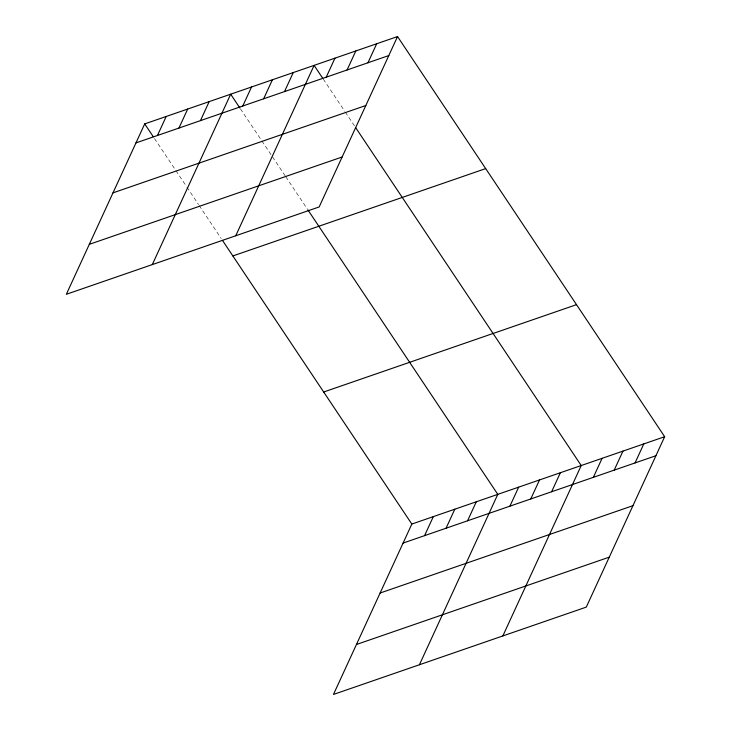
<?xml version="1.0" encoding="UTF-8"?>
<svg xmlns="http://www.w3.org/2000/svg" width="731" height="731" viewBox="0 0 731 731"><rect width="100%" height="100%" fill="white"/><g stroke="black" fill="none" stroke-linecap="round" stroke-linejoin="round"><path stroke-width="0.55" stroke-dasharray="3.65 2.74" d="M323.285 79.131L344.712 111.222M345.324 112.145L354.508 125.896M240.472 108.873L261.278 140.05M261.89 140.964L285.154 175.815M285.766 176.728L307.194 208.828M154.506 138.57L175.321 169.747M175.933 170.661L186.341 186.25M186.953 187.173L198.576 204.598M199.188 205.512L221.228 238.525"/><path stroke-width="1.1" d="M397.536 36.55L144.711 123.895L66.338 294.291L319.164 206.946L397.536 36.55L664.662 436.709L586.289 607.105L333.464 694.45L411.836 524.054L664.662 436.709M157.457 135.482L166.202 116.467M178.949 128.062L187.693 109.047M200.44 120.633L209.185 101.618M152.304 264.595L230.676 94.198L239.859 107.95M242.783 106.004L251.528 86.989M263.644 98.804L272.389 79.789M284.505 91.594L293.25 72.579M235.738 235.766L314.111 65.37L322.673 78.217M326.218 77.184L334.962 58.169M347.079 69.975L355.823 50.96M367.94 62.775L376.684 43.759M424.574 535.649L433.319 516.634M446.065 528.221L454.81 509.205M467.557 520.801L476.301 501.786M419.42 664.753L497.793 494.357L307.806 209.742M509.909 506.172L518.654 487.157M530.761 498.962L539.515 479.947M551.622 491.753L560.366 472.738M502.855 635.924L581.227 465.537L355.732 127.733M593.344 477.343L602.088 458.328M614.195 470.134L622.949 451.128M635.056 462.933L643.801 443.918M135.966 142.91L388.791 55.565M112.985 192.865L365.82 105.52M89.319 244.337L342.145 156.991M232.86 255.951L485.695 168.605M323.678 392.008L576.512 304.653M403.083 543.069L655.917 455.724M380.111 593.024L632.936 505.678M356.436 644.495L609.27 557.15M144.711 123.895L153.282 136.734M222.452 240.362L411.836 524.054"/></g></svg>
